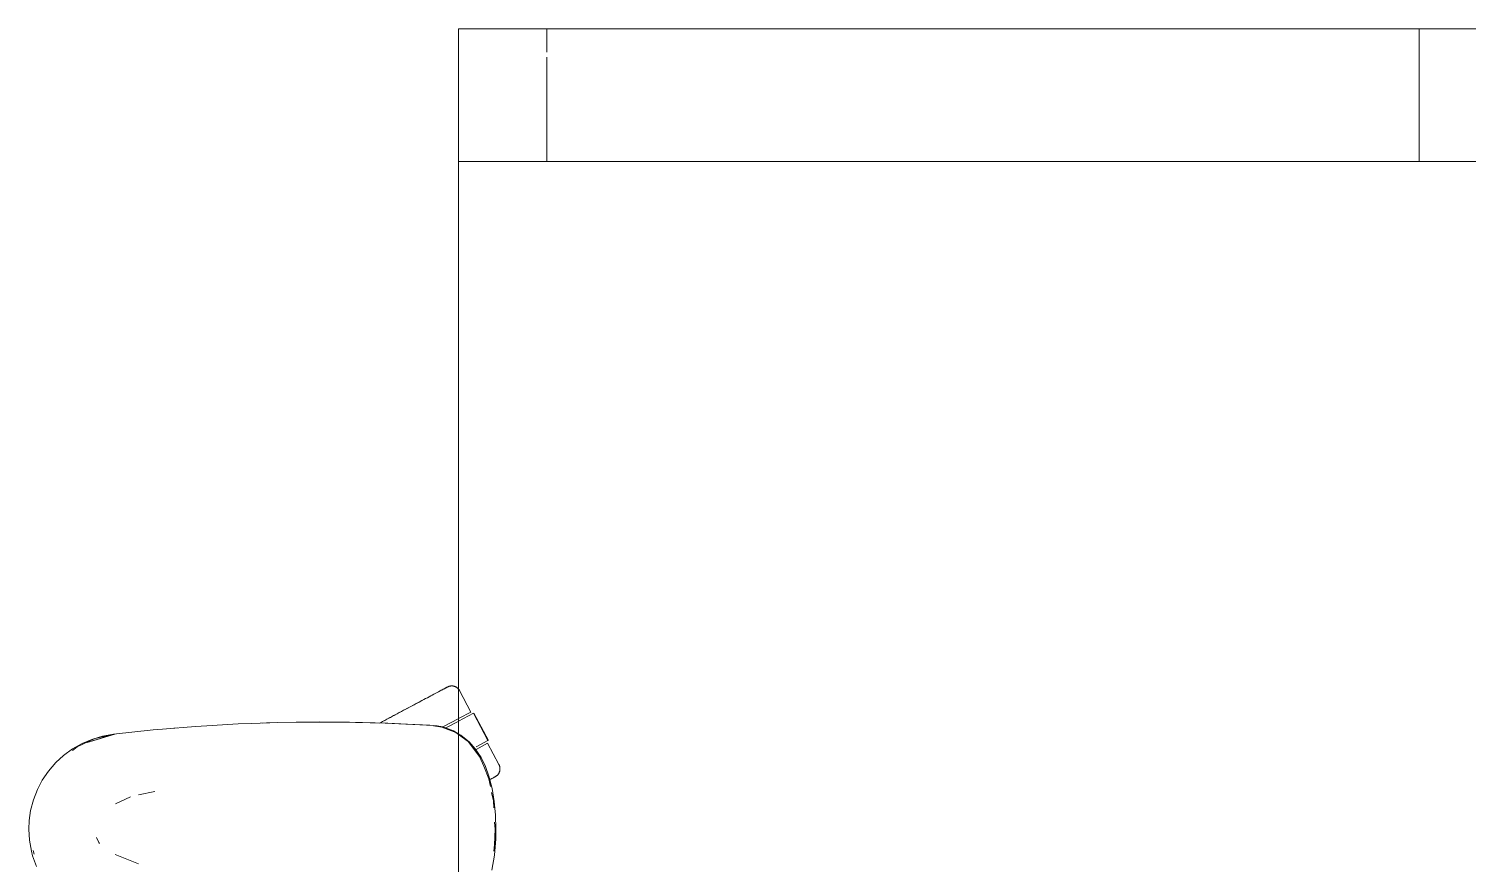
# Model space of a CAD drawing. Header units: millimetres. Extents: x 155927 to 317870, y -36033 to 97293.
# Drawn here: x 200787 to 201439, y 13121 to 13500 of the extents above; entities that cross this region are included whole.
import ezdxf

# ---------------------------------------------------------------- set-up
doc = ezdxf.new("R2010")
doc.units = ezdxf.units.MM
doc.header["$MEASUREMENT"] = 0
doc.layers.add('G-IMPT', color=8, linetype='CONTINUOUS', lineweight=9)
doc.layers.add('I-FURN', color=8, linetype='CONTINUOUS', lineweight=9)

msp = doc.modelspace()

# ---------------------------------------------------------------- linework, layer by layer
at = {"layer": 'G-IMPT'}
for p, q in [((200826.23, 13180.36), (200813.76, 13176.53)), ((200817.26, 13178.32), (200825.56, 13180.21)), ((200825.71, 13180.36), (200820.67, 13179.47)), ((200826.23, 13180.36), (200822.91, 13179.45)), ((200843.64, 13182.27), (200825.71, 13180.36)), ((200847.77, 13182.62), (200843.64, 13182.27)), ((200862.83, 13183.86), (200847.77, 13182.62)), ((200854.64, 13183.21), (200852.97, 13183.04)), ((200862.83, 13183.86), (200867.91, 13184.19)), ((200867.91, 13184.19), (200882.05, 13185)), ((200888.08, 13185.25), (200882.05, 13185)), ((200888.08, 13185.25), (200899.84, 13185.64)), ((200892.96, 13185.39), (200894.9, 13185.5)), ((200894.9, 13185.5), (200896.39, 13185.52)), ((200908.25, 13185.81), (200899.84, 13185.64)), ((200908.25, 13185.81), (200919.05, 13185.9)), ((200908.25, 13185.81), (200928.44, 13185.85)), ((200908.25, 13185.81), (200938.27, 13185.69)), ((200938.27, 13185.69), (200919.05, 13185.9)), ((200928.44, 13185.85), (200938.27, 13185.69)), ((200928.44, 13185.85), (200949.83, 13185.35)), ((200928.44, 13185.85), (200948.63, 13185.39)), ((200928.44, 13185.81), (200930.48, 13185.83)), ((200930.48, 13185.83), (200932.39, 13185.76)), ((200938.27, 13185.69), (200949.83, 13185.35)), ((200949.83, 13185.35), (200948.63, 13185.39)), ((200948.63, 13185.39), (200970.41, 13184.3)), ((200948.63, 13185.39), (200968.8, 13184.41)), ((200949.83, 13185.35), (200970.41, 13184.3)), ((200970.41, 13184.3), (200968.8, 13184.41)), ((200970.41, 13184.3), (200972.06, 13184.05)), ((200974.27, 13183.58), (200970.43, 13184.17)), ((200974.45, 13183.6), (200972.06, 13184.05)), ((200974.27, 13183.58), (200980.47, 13181.17)), ((200974.45, 13183.6), (200975.8, 13183.24)), ((200979.44, 13181.84), (200975.8, 13183.24)), ((200979.44, 13181.84), (200981.43, 13180.7)), ((200980.47, 13181.17), (200981.77, 13180.21)), ((200981.43, 13180.7), (200982.87, 13179.88)), ((200981.77, 13180.21), (200986.09, 13177.01)), ((200803.04, 13170.68), (200807.13, 13173.68)), ((200807.08, 13172.99), (200809.19, 13174.58)), ((200811.57, 13176.19), (200807.13, 13173.68)), ((200817.26, 13178.32), (200809.19, 13174.58)), ((200811.57, 13176.19), (200815.81, 13178)), ((200813.76, 13176.53), (200822.91, 13179.45)), ((200815.81, 13178), (200820.67, 13179.47)), ((200982.87, 13179.88), (200986.61, 13176.81)), ((200986.09, 13177.01), (200991.31, 13170.22)), ((200989.28, 13173.77), (200986.61, 13176.81)), ((200991.93, 13169.72), (200989.28, 13173.77)), ((200796.28, 13163.68), (200799.6, 13167.52)), ((200803.04, 13170.68), (200799.6, 13167.52)), ((200991.31, 13170.22), (200993.15, 13165.82)), ((200991.93, 13169.72), (200993.92, 13165.65)), ((200793.45, 13159.52), (200796.28, 13163.68)), ((200995.48, 13160.2), (200993.15, 13165.82)), ((200995.5, 13161.31), (200993.92, 13165.65)), ((200995.5, 13161.31), (200996.93, 13155.83)), ((200791.26, 13155.35), (200789.43, 13150.64)), ((200793.45, 13159.52), (200791.26, 13155.35)), ((200844.43, 13154.4), (200836.99, 13152.82)), ((200995.48, 13160.2), (200996.19, 13156.74)), ((200997.93, 13149.9), (200996.93, 13155.83)), ((200788.17, 13145.77), (200789.43, 13150.64)), ((200826.6, 13148.79), (200833.38, 13152.06)), ((200996.75, 13153.99), (200997.52, 13150.24)), ((200997.52, 13150.24), (200997.71, 13147.03)), ((200997.93, 13149.9), (200998.5, 13143.75)), ((200787.35, 13137.41), (200787.52, 13141.26)), ((200788.17, 13145.77), (200787.52, 13141.26)), ((200998.68, 13137.41), (200998.5, 13143.75)), ((200787.35, 13137.41), (200787.64, 13132.37)), ((200998.07, 13130.25), (200998.3, 13137.41)), ((200998.11, 13140.52), (200998.3, 13137.41)), ((200998.59, 13132.91), (200998.68, 13137.41)), ((200787.64, 13132.37), (200788.52, 13127.42)), ((200817.96, 13133.59), (200818.98, 13131.36)), ((200818.98, 13131.36), (200819.27, 13130.91)), ((200998.07, 13130.25), (200997.68, 13127.47)), ((200998.59, 13132.91), (200998.01, 13125.59)), ((200788.52, 13127.42), (200789.09, 13125.3)), ((200790.8, 13120.52), (200789.09, 13125.3)), ((200789.81, 13125.98), (200789.27, 13127.76)), ((200836.93, 13121.69), (200826.5, 13125.84)), ((200996.9, 13118.83), (200998.01, 13125.59))]:
    msp.add_line(p, q, dxfattribs=at)
at = {"layer": 'I-FURN'}
for p, q in [((201021.68, 13499.61), (200981.68, 13499.61)), ((200981.68, 13499.61), (201416.31, 13499.61)), ((200981.68, 13499.61), (200981.68, 13439.61)), ((200981.68, 13499.61), (200981.68, 13439.61)), ((201781.68, 13499.61), (200981.68, 13499.61)), ((200981.68, 13499.61), (200981.68, 12099.61)), ((200981.68, 12099.61), (200981.68, 13499.61)), ((200981.68, 13499.61), (201781.68, 13499.61)), ((202541.68, 13499.61), (201021.68, 13499.61)), ((201021.68, 13499.61), (201021.68, 13489.03)), ((201021.68, 13499.61), (201021.68, 13489.03)), ((201416.31, 13499.61), (201546.68, 13499.61)), ((201416.31, 13499.61), (201416.31, 13439.61)), ((201416.31, 13499.61), (201416.31, 13439.61)), ((201021.68, 13486.72), (201021.68, 13439.61)), ((201021.68, 13486.72), (201021.68, 13439.61)), ((201416.31, 13439.61), (200981.68, 13439.61)), ((200981.68, 13439.61), (201021.68, 13439.61)), ((201021.68, 13439.61), (202541.68, 13439.61)), ((201546.68, 13439.61), (201416.31, 13439.61)), ((200972.95, 13199.67), (200972.4, 13199.38)), ((200972.66, 13199.51), (200973.19, 13199.8)), ((200973.47, 13199.94), (200972.95, 13199.67)), ((200973.19, 13199.8), (200973.69, 13200.06)), ((200973.95, 13200.2), (200973.47, 13199.94)), ((200973.69, 13200.06), (200974.16, 13200.31)), ((200974.39, 13200.44), (200973.95, 13200.2)), ((200974.16, 13200.31), (200974.59, 13200.54)), ((200974.8, 13200.66), (200974.39, 13200.44)), ((200974.59, 13200.54), (200974.98, 13200.75)), ((200975.18, 13200.85), (200974.8, 13200.66)), ((200974.98, 13200.75), (200975.34, 13200.94)), ((200975.51, 13201.03), (200975.18, 13200.85)), ((200975.34, 13200.94), (200975.65, 13201.11)), ((200975.81, 13201.19), (200975.51, 13201.03)), ((200975.65, 13201.11), (200975.93, 13201.26)), ((200976.07, 13201.33), (200975.81, 13201.19)), ((200975.93, 13201.26), (200976.17, 13201.38)), ((200976.29, 13201.44), (200976.07, 13201.33)), ((200976.17, 13201.38), (200976.38, 13201.49)), ((200976.47, 13201.54), (200976.29, 13201.44)), ((200976.38, 13201.49), (200976.54, 13201.58)), ((200976.61, 13201.61), (200976.47, 13201.54)), ((200976.54, 13201.58), (200976.66, 13201.64)), ((200976.71, 13201.67), (200976.61, 13201.61)), ((200976.66, 13201.64), (200976.74, 13201.69)), ((200976.77, 13201.7), (200976.71, 13201.67)), ((200976.74, 13201.69), (200976.78, 13201.71)), ((200976.79, 13201.71), (200976.77, 13201.7)), ((200976.78, 13201.71), (200976.79, 13201.71)), ((200976.79, 13201.71), (200976.93, 13201.78)), ((200976.93, 13201.78), (200977.08, 13201.85)), ((200977.08, 13201.85), (200977.23, 13201.91)), ((200977.23, 13201.91), (200977.38, 13201.97)), ((200977.38, 13201.97), (200977.53, 13202.02)), ((200977.53, 13202.02), (200977.69, 13202.06)), ((200977.69, 13202.06), (200977.85, 13202.09)), ((200977.85, 13202.09), (200978, 13202.13)), ((200978, 13202.13), (200978.16, 13202.15)), ((200978.16, 13202.15), (200978.32, 13202.17)), ((200978.32, 13202.17), (200978.48, 13202.18)), ((200978.48, 13202.18), (200978.65, 13202.18)), ((200978.65, 13202.18), (200978.81, 13202.18)), ((200978.81, 13202.18), (200978.97, 13202.17)), ((200978.97, 13202.17), (200979.13, 13202.16)), ((200979.13, 13202.16), (200979.29, 13202.14)), ((200979.29, 13202.14), (200979.45, 13202.11)), ((200979.45, 13202.11), (200979.6, 13202.08)), ((200979.6, 13202.08), (200979.76, 13202.03)), ((200979.76, 13202.03), (200979.92, 13201.99)), ((200979.92, 13201.99), (200980.07, 13201.94)), ((200980.07, 13201.94), (200980.22, 13201.88)), ((200980.22, 13201.88), (200980.37, 13201.81)), ((200980.37, 13201.81), (200980.51, 13201.74)), ((200980.51, 13201.74), (200980.65, 13201.67)), ((200980.65, 13201.67), (200980.79, 13201.59)), ((200980.79, 13201.59), (200980.93, 13201.5)), ((200980.93, 13201.5), (200981.06, 13201.41)), ((200981.06, 13201.41), (200981.19, 13201.31)), ((200981.19, 13201.31), (200981.31, 13201.21)), ((200981.31, 13201.21), (200981.43, 13201.1)), ((200981.43, 13201.1), (200981.55, 13200.99)), ((200981.55, 13200.99), (200981.66, 13200.87)), ((200981.66, 13200.87), (200981.76, 13200.75)), ((200981.76, 13200.75), (200981.87, 13200.62)), ((200981.87, 13200.62), (200981.96, 13200.49)), ((200981.96, 13200.49), (200982.05, 13200.36)), ((200982.05, 13200.36), (200982.14, 13200.22)), ((200982.14, 13200.22), (200982.22, 13200.08)), ((200982.22, 13200.08), (200982.24, 13200.04)), ((200987.39, 13190.36), (200982.24, 13200.04)), ((200960.76, 13193.19), (200959.82, 13192.69)), ((200960.25, 13192.92), (200961.19, 13193.42)), ((200961.69, 13193.68), (200960.76, 13193.19)), ((200961.19, 13193.42), (200962.11, 13193.91)), ((200962.6, 13194.17), (200961.69, 13193.68)), ((200962.11, 13193.91), (200963.02, 13194.39)), ((200963.5, 13194.64), (200962.6, 13194.17)), ((200963.02, 13194.39), (200963.91, 13194.86)), ((200964.38, 13195.11), (200963.5, 13194.64)), ((200963.91, 13194.86), (200964.77, 13195.32)), ((200965.23, 13195.57), (200964.38, 13195.11)), ((200964.77, 13195.32), (200965.62, 13195.77)), ((200966.07, 13196.01), (200965.23, 13195.57)), ((200966.88, 13196.44), (200966.07, 13196.01)), ((200967.67, 13196.86), (200966.88, 13196.44)), ((200968.43, 13197.27), (200967.67, 13196.86)), ((200969.16, 13197.66), (200968.43, 13197.27)), ((200969.87, 13198.03), (200969.16, 13197.66)), ((200970.55, 13198.39), (200969.87, 13198.03)), ((200971.2, 13198.74), (200970.55, 13198.39)), ((200971.81, 13199.07), (200971.2, 13198.74)), ((200972.4, 13199.38), (200971.81, 13199.07)), ((200972.09, 13199.21), (200972.66, 13199.51)), ((200948.91, 13186.89), (200947.92, 13186.36)), ((200948.37, 13186.6), (200949.37, 13187.13)), ((200949.91, 13187.42), (200948.91, 13186.89)), ((200949.37, 13187.13), (200950.38, 13187.67)), ((200950.92, 13187.95), (200949.91, 13187.42)), ((200950.38, 13187.67), (200951.38, 13188.2)), ((200951.92, 13188.49), (200950.92, 13187.95)), ((200951.38, 13188.2), (200952.39, 13188.74)), ((200952.93, 13189.02), (200951.92, 13188.49)), ((200952.39, 13188.74), (200953.39, 13189.27)), ((200953.93, 13189.56), (200952.93, 13189.02)), ((200953.39, 13189.27), (200954.39, 13189.8)), ((200954.93, 13190.09), (200953.93, 13189.56)), ((200954.39, 13189.8), (200955.39, 13190.33)), ((200955.92, 13190.62), (200954.93, 13190.09)), ((200955.39, 13190.33), (200956.38, 13190.86)), ((200956.91, 13191.14), (200955.92, 13190.62)), ((200956.38, 13190.86), (200957.36, 13191.38)), ((200957.89, 13191.66), (200956.91, 13191.14)), ((200957.36, 13191.38), (200958.34, 13191.9)), ((200958.86, 13192.18), (200957.89, 13191.66)), ((200958.34, 13191.9), (200959.3, 13192.41)), ((200959.82, 13192.69), (200958.86, 13192.18)), ((200959.3, 13192.41), (200960.25, 13192.92)), ((200981.9, 13187.44), (200974.72, 13183.62)), ((200981.82, 13186.26), (200988.51, 13189.82)), ((200987.39, 13190.36), (200982.1, 13187.55)), ((200988.51, 13189.82), (200995.09, 13177.46)), ((200995.26, 13177.55), (200988.68, 13189.91)), ((200946.92, 13185.83), (200945.94, 13185.31)), ((200946.39, 13185.55), (200947.38, 13186.07)), ((200947.92, 13186.36), (200946.92, 13185.83)), ((200947.38, 13186.07), (200948.37, 13186.6)), ((200976.01, 13183.17), (200981.58, 13186.14)), ((200994.9, 13176.23), (200989.71, 13173.47)), ((200995.09, 13177.46), (200989.79, 13174.65)), ((201000.05, 13166.55), (200994.9, 13176.23)), ((200997.41, 13160.57), (200997.11, 13160.42)), ((200997.25, 13160.49), (200997.53, 13160.64)), ((200997.66, 13160.71), (200997.41, 13160.57)), ((200997.53, 13160.64), (200997.77, 13160.77)), ((200997.88, 13160.83), (200997.66, 13160.71)), ((200997.77, 13160.77), (200997.97, 13160.88)), ((200998.06, 13160.92), (200997.88, 13160.83)), ((200997.97, 13160.88), (200998.13, 13160.96)), ((200998.2, 13161), (200998.06, 13160.92)), ((200998.13, 13160.96), (200998.26, 13161.03)), ((200998.3, 13161.05), (200998.2, 13161)), ((200998.26, 13161.03), (200998.34, 13161.07)), ((200998.36, 13161.08), (200998.3, 13161.05)), ((200998.34, 13161.07), (200998.38, 13161.09)), ((200998.38, 13161.1), (200998.36, 13161.08)), ((200998.42, 13161.12), (200998.38, 13161.1)), ((200998.38, 13161.09), (200998.38, 13161.1)), ((200998.56, 13161.2), (200998.42, 13161.12)), ((200998.7, 13161.28), (200998.56, 13161.2)), ((200998.83, 13161.37), (200998.7, 13161.28)), ((200998.96, 13161.47), (200998.83, 13161.37)), ((200999.09, 13161.57), (200998.96, 13161.47)), ((200999.21, 13161.68), (200999.09, 13161.57)), ((200999.33, 13161.79), (200999.21, 13161.68)), ((200999.44, 13161.9), (200999.33, 13161.79)), ((200999.55, 13162.02), (200999.44, 13161.9)), ((200999.65, 13162.15), (200999.55, 13162.02)), ((200999.75, 13162.27), (200999.65, 13162.15)), ((200999.84, 13162.41), (200999.75, 13162.27)), ((200999.93, 13162.54), (200999.84, 13162.41)), ((201000.01, 13162.68), (200999.93, 13162.54)), ((201000.08, 13162.82), (201000.01, 13162.68)), ((201000.05, 13166.55), (201000.12, 13166.4)), ((201000.15, 13162.97), (201000.08, 13162.82)), ((201000.12, 13166.4), (201000.19, 13166.26)), ((201000.22, 13163.12), (201000.15, 13162.97)), ((201000.19, 13166.26), (201000.25, 13166.11)), ((201000.28, 13163.27), (201000.22, 13163.12)), ((201000.25, 13166.11), (201000.31, 13165.95)), ((201000.33, 13163.42), (201000.28, 13163.27)), ((201000.31, 13165.95), (201000.36, 13165.8)), ((201000.38, 13163.57), (201000.33, 13163.42)), ((201000.36, 13165.8), (201000.4, 13165.65)), ((201000.42, 13163.73), (201000.38, 13163.57)), ((201000.4, 13165.65), (201000.44, 13165.49)), ((201000.45, 13163.89), (201000.42, 13163.73)), ((201000.44, 13165.49), (201000.47, 13165.33)), ((201000.48, 13164.05), (201000.45, 13163.89)), ((201000.47, 13165.33), (201000.49, 13165.17)), ((201000.5, 13164.21), (201000.48, 13164.05)), ((201000.49, 13165.17), (201000.51, 13165.01)), ((201000.51, 13164.37), (201000.5, 13164.21)), ((201000.51, 13165.01), (201000.52, 13164.85)), ((201000.52, 13164.53), (201000.51, 13164.37)), ((201000.52, 13164.85), (201000.52, 13164.69)), ((201000.52, 13164.69), (201000.52, 13164.53)), ((200995.75, 13159.7), (200996.18, 13159.92)), ((200996.4, 13160.04), (200995.99, 13159.82)), ((200996.18, 13159.92), (200996.58, 13160.13)), ((200996.77, 13160.24), (200996.4, 13160.04)), ((200996.58, 13160.13), (200996.93, 13160.32)), ((200997.11, 13160.42), (200996.77, 13160.24)), ((200996.93, 13160.32), (200997.25, 13160.49))]:
    msp.add_line(p, q, dxfattribs=at)

doc.saveas('drawing.dxf')
